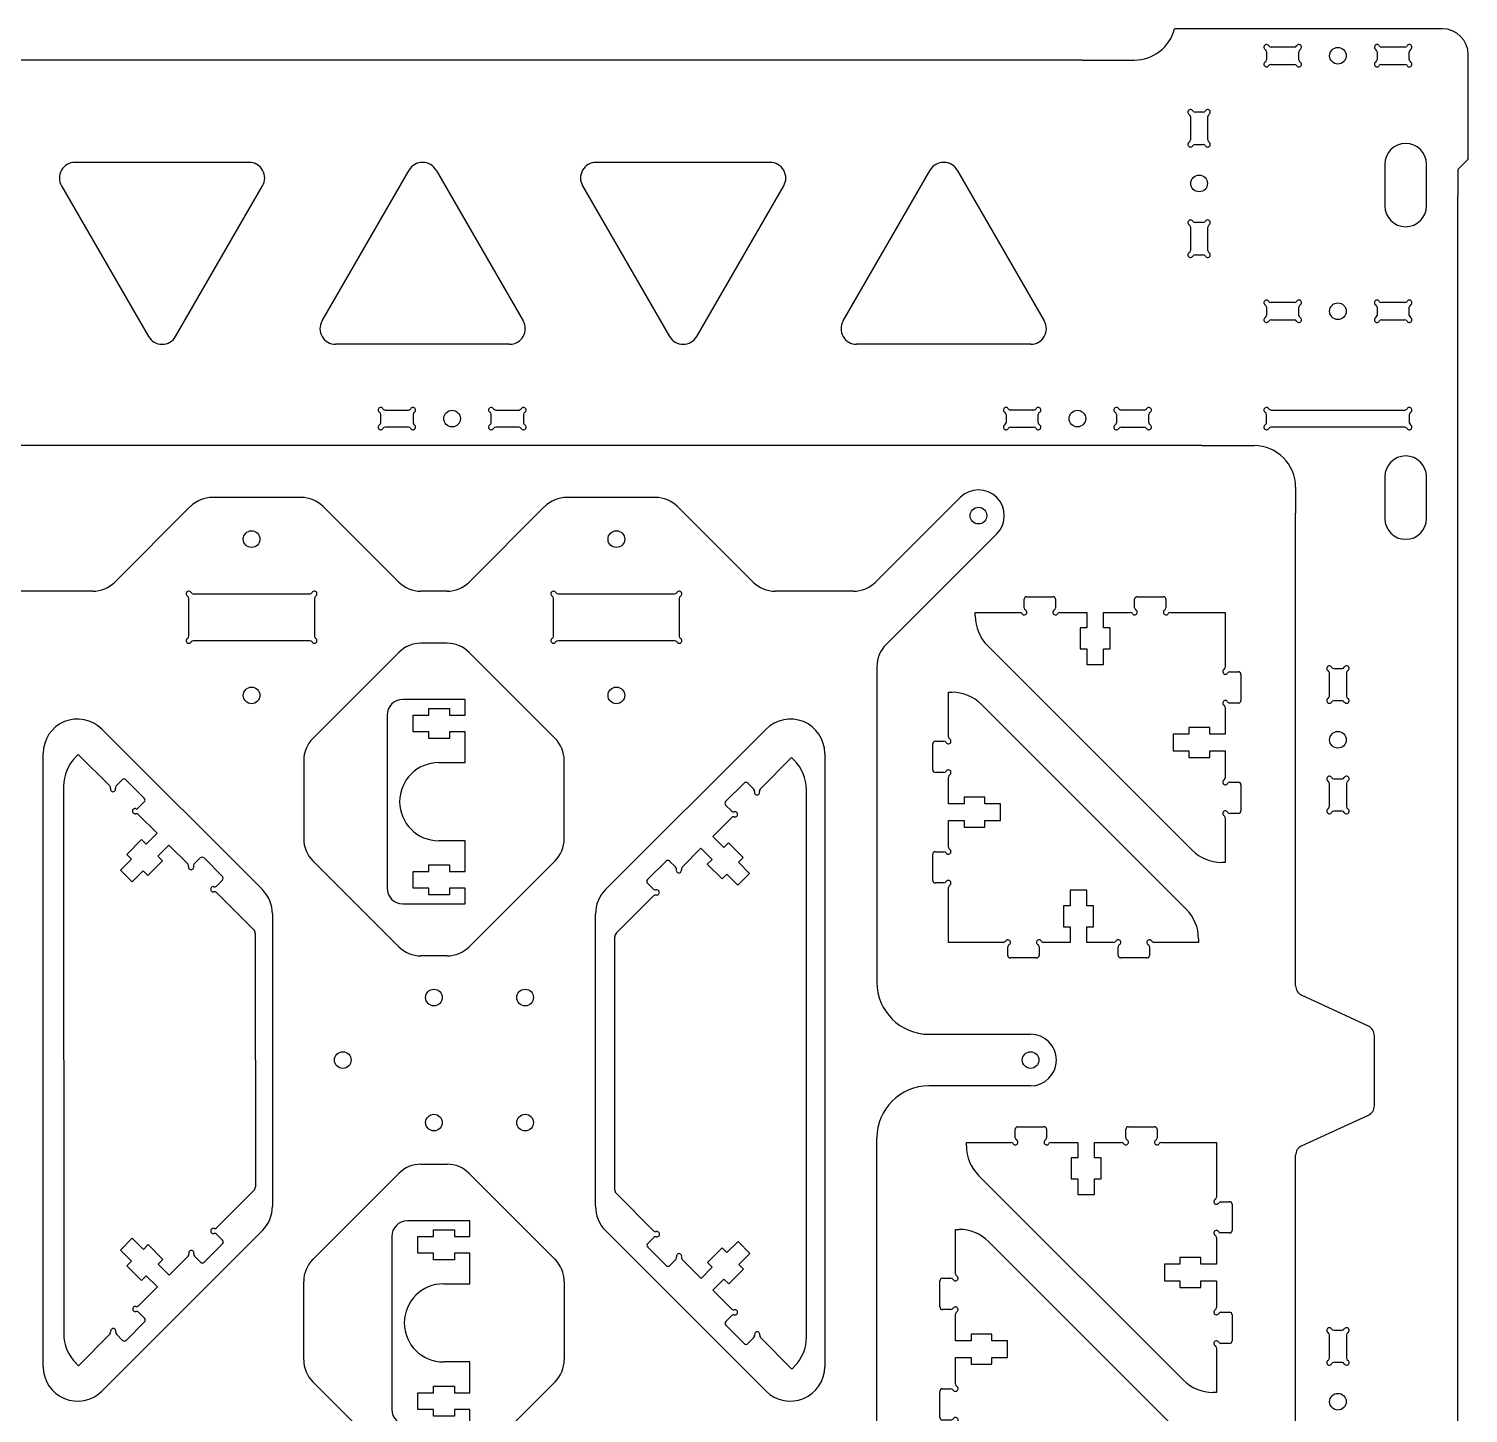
# Model space of a CAD drawing. Extents: x 0 to 1037, y 100 to 759.
# Drawn here: x 761.3 to 1037.5, y 493.6 to 759.3 of the extents above; entities that cross this region are included whole.
import ezdxf

# ---------------------------------------------------------------- set-up
doc = ezdxf.new("R2010")
doc.units = 0
doc.header["$MEASUREMENT"] = 0
doc.layers.add('WHITE', color=7, linetype='Continuous')

# ---------------------------------------------------------------- blocks, each defined once
blk = doc.blocks.new('A$C8085')
at = {"layer": 'WHITE', "linetype": 'Continuous'}
for p, q in [((15.008746, 39.200012), (3, 39.200012)), ((15.008746, 36.200012), (15.008746, 39.200012)), ((0, 36.200012), (0, 3)), ((5.008746, 33), (5.008746, 36.200012)), ((5.008746, 36.200012), (8.008746, 36.200012)), ((8.008746, 36.200012), (8.008746, 37.475006)), ((8.008746, 37.475006), (12.008774, 37.475006)), ((12.008774, 37.475006), (12.008774, 36.200012)), ((12.008774, 36.200012), (15.008746, 36.200012)), ((8.008746, 33), (5.008746, 33)), ((8.008746, 31.725006), (8.008746, 33)), ((12.008774, 31.725006), (8.008746, 31.725006)), ((15.008746, 33), (12.008774, 33)), ((12.008774, 33), (12.008774, 31.725006)), ((15.008746, 27.100006), (15.008746, 33)), ((9.909727, 27.100006), (15.008746, 27.100006)), ((15.008746, 12.100006), (9.909727, 12.100006)), ((15.008746, 6.200012), (15.008746, 12.100006)), ((5.008746, 3), (5.008746, 6.200012)), ((5.008746, 6.200012), (8.008746, 6.200012)), ((8.008746, 6.200012), (8.008746, 7.475006)), ((8.008746, 7.475006), (12.008774, 7.475006)), ((12.008774, 7.475006), (12.008774, 6.200012)), ((12.008774, 6.200012), (15.008746, 6.200012)), ((8.008746, 3), (5.008746, 3)), ((8.008746, 1.725006), (8.008746, 3)), ((15.008746, 3), (12.008774, 3)), ((12.008774, 3), (12.008774, 1.725006)), ((15.008746, 0), (15.008746, 3)), ((3, 0), (15.008746, 0)), ((12.008774, 1.725006), (8.008746, 1.725006))]:
    blk.add_line(p, q, dxfattribs=at)
for centre, radius, start, end in [((3, 36.200012), 3, 90, 180), ((9.909727, 19.600006), 7.5, 90, 270), ((3, 3), 3, 180, 270)]:
    blk.add_arc(centre, radius, start, end, dxfattribs=at)
blk = doc.blocks.new('A$C7774')
at = {"layer": 'WHITE', "linetype": 'Continuous'}
for p, q in [((9.4, 48.866026), (9.399997, 50.500052)), ((9.899997, 51.000052), (14.899994, 51.000052)), ((15.399994, 50.500052), (15.399994, 48.866024)), ((30.6, 48.866026), (30.599997, 50.500052)), ((31.099997, 51.000052), (36.099994, 51.000052)), ((36.599994, 50.500052), (36.599994, 48.866024)), ((0, 47.313709), (0, 48)), ((0, 48), (8.533976, 47.999997)), ((16.266022, 48), (21.399994, 48)), ((21.399994, 48), (21.399994, 45.000028)), ((24.600006, 45.000028), (24.600006, 48)), ((24.600006, 48), (29.733976, 47.999997)), ((37.466023, 48), (48, 48)), ((48, 48), (47.999997, 37.466021)), ((21.399994, 45.000028), (20.125, 45.000028)), ((20.125, 45.000028), (20.125, 41)), ((25.875, 45.000028), (24.600006, 45.000028)), ((25.875, 41), (25.875, 45.000028)), ((41.656855, 2.343144), (2.343146, 41.656855)), ((20.125, 41), (21.399994, 41)), ((21.399994, 41), (21.399994, 38)), ((24.600006, 38), (24.600006, 41)), ((24.600006, 41), (25.875, 41)), ((21.399994, 38), (24.600006, 38)), ((48.866026, 36.599998), (50.500052, 36.600001)), ((51.000052, 36.100001), (51.000052, 31.100003)), ((50.500052, 30.600003), (48.866024, 30.600003)), ((48, 29.733975), (48, 24.600005)), ((45.000028, 25.874999), (41, 25.874999)), ((41, 25.874999), (41, 24.600005)), ((45.000028, 24.600005), (45.000028, 25.874999)), ((41, 24.600005), (38, 24.600005)), ((38, 24.600005), (38, 21.399994)), ((48, 24.600005), (45.000028, 24.600005)), ((38, 21.399994), (41, 21.399994)), ((41, 21.399994), (41, 20.124999)), ((41, 20.124999), (45.000028, 20.124999)), ((45.000028, 20.124999), (45.000028, 21.399994)), ((45.000028, 21.399994), (48, 21.399994)), ((48, 21.399994), (47.999997, 16.266022)), ((48.866026, 15.399998), (50.500052, 15.400001)), ((51.000052, 14.900001), (51.000052, 9.900004)), ((48, 8.533976), (48, 0)), ((50.500052, 9.400004), (48.866024, 9.400004)), ((48, 0), (47.313709, 0))]:
    blk.add_line(p, q, dxfattribs=at)
for centre, radius, start, end in [((9.899997, 50.500052), 0.5, 90, 180), ((14.899994, 50.500052), 0.5, 0, 90), ((31.099997, 50.500052), 0.5, 90, 180), ((36.099994, 50.500052), 0.5, 0, 90), ((8, 47.313709), 8, 180, 224.999997), ((8.533976, 47.499997), 0.5, 30.000198, 90), ((9.4, 48), 0.5, 210.000198, 60), ((9.9, 48.866026), 0.5, 180, 240), ((15.399997, 48), 0.5, 120.000198, 330), ((14.899994, 48.866024), 0.5, 300.000198, 0), ((16.266022, 47.5), 0.5, 90, 150), ((29.733976, 47.499997), 0.5, 30.000198, 90), ((30.6, 48), 0.5, 210.000198, 60), ((31.1, 48.866026), 0.5, 180, 240), ((36.599997, 48), 0.5, 120.000198, 330), ((36.099994, 48.866024), 0.5, 300.000198, 0), ((37.466023, 47.5), 0.5, 90, 150), ((48, 36.599998), 0.5, 120.000198, 330), ((47.499997, 37.466021), 0.5, 300.000198, 0), ((48.866026, 36.099998), 0.5, 90, 150), ((50.500052, 36.100001), 0.5, 0, 90), ((48, 30.6), 0.5, 30.000198, 240), ((48.866024, 31.100003), 0.5, 210.000198, 270), ((50.500052, 31.100003), 0.5, 270, 0), ((47.5, 29.733975), 0.5, 0, 60), ((48, 15.399998), 0.5, 120.000198, 330), ((47.499997, 16.266022), 0.5, 300.000198, 0), ((48.866026, 14.899998), 0.5, 90, 150), ((50.500052, 14.900001), 0.5, 0, 90), ((48, 9.400001), 0.5, 30.000198, 240), ((47.5, 8.533976), 0.5, 0, 60), ((48.866024, 9.900004), 0.5, 210.000198, 270), ((50.500052, 9.900004), 0.5, 270, 0), ((47.313708, 8), 8, 225.000013, 270.000002)]:
    blk.add_arc(centre, radius, start, end, dxfattribs=at)
blk = doc.blocks.new('A$C7813')
at = {"layer": 'WHITE', "linetype": 'Continuous'}
for p, q in [((9.4, 48.866026), (9.399997, 50.500052)), ((9.899997, 51.000052), (14.899994, 51.000052)), ((15.399994, 50.500052), (15.399994, 48.866024)), ((30.6, 48.866026), (30.599997, 50.500052)), ((31.099997, 51.000052), (36.099994, 51.000052)), ((36.599994, 50.500052), (36.599994, 48.866024)), ((0, 47.313709), (0, 48)), ((0, 48), (8.533976, 47.999997)), ((16.266022, 48), (21.399994, 48)), ((21.399994, 48), (21.399994, 45.000028)), ((24.600006, 45.000028), (24.600006, 48)), ((24.600006, 48), (29.733976, 47.999997)), ((37.466023, 48), (48, 48)), ((48, 48), (47.999997, 37.466021)), ((21.399994, 45.000028), (20.125, 45.000028)), ((20.125, 45.000028), (20.125, 41)), ((25.875, 45.000028), (24.600006, 45.000028)), ((25.875, 41), (25.875, 45.000028)), ((41.656855, 2.343144), (2.343146, 41.656855)), ((20.125, 41), (21.399994, 41)), ((21.399994, 41), (21.399994, 38)), ((24.600006, 38), (24.600006, 41)), ((24.600006, 41), (25.875, 41)), ((21.399994, 38), (24.600006, 38)), ((48.866026, 36.599998), (50.500052, 36.600001)), ((51.000052, 36.100001), (51.000052, 31.100003)), ((50.500052, 30.600003), (48.866024, 30.600003)), ((48, 29.733975), (48, 24.600005)), ((45.000028, 25.874999), (41, 25.874999)), ((41, 25.874999), (41, 24.600005)), ((45.000028, 24.600005), (45.000028, 25.874999)), ((41, 24.600005), (38, 24.600005)), ((38, 24.600005), (38, 21.399994)), ((48, 24.600005), (45.000028, 24.600005)), ((38, 21.399994), (41, 21.399994)), ((41, 21.399994), (41, 20.124999)), ((41, 20.124999), (45.000028, 20.124999)), ((45.000028, 20.124999), (45.000028, 21.399994)), ((45.000028, 21.399994), (48, 21.399994)), ((48, 21.399994), (47.999997, 16.266022)), ((48.866026, 15.399998), (50.500052, 15.400001)), ((51.000052, 14.900001), (51.000052, 9.900004)), ((48, 8.533976), (48, 0)), ((50.500052, 9.400004), (48.866024, 9.400004)), ((48, 0), (47.313709, 0))]:
    blk.add_line(p, q, dxfattribs=at)
for centre, radius, start, end in [((9.899997, 50.500052), 0.5, 90, 180), ((14.899994, 50.500052), 0.5, 0, 90), ((31.099997, 50.500052), 0.5, 90, 180), ((36.099994, 50.500052), 0.5, 0, 90), ((8, 47.313709), 8, 180, 224.999997), ((8.533976, 47.499997), 0.5, 30.000198, 90), ((9.4, 48), 0.5, 210.000198, 60), ((9.9, 48.866026), 0.5, 180, 240), ((15.399997, 48), 0.5, 120.000198, 330), ((14.899994, 48.866024), 0.5, 300.000198, 0), ((16.266022, 47.5), 0.5, 90, 150), ((29.733976, 47.499997), 0.5, 30.000198, 90), ((30.6, 48), 0.5, 210.000198, 60), ((31.1, 48.866026), 0.5, 180, 240), ((36.599997, 48), 0.5, 120.000198, 330), ((36.099994, 48.866024), 0.5, 300.000198, 0), ((37.466023, 47.5), 0.5, 90, 150), ((48, 36.599998), 0.5, 120.000198, 330), ((47.499997, 37.466021), 0.5, 300.000198, 0), ((48.866026, 36.099998), 0.5, 90, 150), ((50.500052, 36.100001), 0.5, 0, 90), ((48, 30.6), 0.5, 30.000198, 240), ((48.866024, 31.100003), 0.5, 210.000198, 270), ((50.500052, 31.100003), 0.5, 270, 0), ((47.5, 29.733975), 0.5, 0, 60), ((48, 15.399998), 0.5, 120.000198, 330), ((47.499997, 16.266022), 0.5, 300.000198, 0), ((48.866026, 14.899998), 0.5, 90, 150), ((50.500052, 14.900001), 0.5, 0, 90), ((48, 9.400001), 0.5, 30.000198, 240), ((47.5, 8.533976), 0.5, 0, 60), ((48.866024, 9.900004), 0.5, 210.000198, 270), ((50.500052, 9.900004), 0.5, 270, 0), ((47.313708, 8), 8, 225.000013, 270.000002)]:
    blk.add_arc(centre, radius, start, end, dxfattribs=at)
blk = doc.blocks.new('A$C7911')
at = {"layer": 'WHITE', "linetype": 'Continuous'}
for p, q in [((3.000052, 42.466076), (3.000052, 51.000052)), ((3.000052, 51.000052), (3.686344, 51.000052)), ((9.343197, 48.656908), (48.656907, 9.343197)), ((0.5, 41.600048), (2.134029, 41.600048)), ((0, 36.100051), (0, 41.100048)), ((2.134027, 35.600054), (0.5, 35.600051)), ((3.000052, 29.600058), (3.000055, 34.73403)), ((10.000052, 30.875053), (6.000024, 30.875053)), ((6.000024, 30.875053), (6.000024, 29.600058)), ((10.000052, 29.600058), (10.000052, 30.875053)), ((6.000024, 29.600058), (3.000052, 29.600058)), ((13.000052, 29.600058), (10.000052, 29.600058)), ((13.000052, 26.400047), (13.000052, 29.600058)), ((3.000052, 21.266077), (3.000052, 26.400047)), ((3.000052, 26.400047), (6.000024, 26.400047)), ((6.000024, 26.400047), (6.000024, 25.125053)), ((6.000024, 25.125053), (10.000052, 25.125053)), ((10.000052, 25.125053), (10.000052, 26.400047)), ((10.000052, 26.400047), (13.000052, 26.400047)), ((0, 14.900051), (0, 19.900049)), ((0.5, 20.400049), (2.134029, 20.400049)), ((2.134027, 14.400054), (0.5, 14.400051)), ((3.000052, 3.000052), (3.000055, 13.534031)), ((29.600058, 13.000052), (26.400047, 13.000052)), ((26.400047, 13.000052), (26.400047, 10.000052)), ((29.600058, 10.000052), (29.600058, 13.000052)), ((26.400047, 10.000052), (25.125053, 10.000052)), ((25.125053, 10.000052), (25.125053, 6.000024)), ((30.875053, 10.000052), (29.600058, 10.000052)), ((30.875053, 6.000024), (30.875053, 10.000052)), ((25.125053, 6.000024), (26.400047, 6.000024)), ((26.400047, 6.000024), (26.400047, 3.000052)), ((29.600058, 3.000052), (29.600058, 6.000024)), ((29.600058, 6.000024), (30.875053, 6.000024)), ((13.53403, 3.000052), (3.000052, 3.000052)), ((26.400047, 3.000052), (21.266076, 3.000055)), ((34.73403, 3.000052), (29.600058, 3.000052)), ((51.000053, 3.000052), (42.466077, 3.000055)), ((51.000053, 3.686344), (51.000053, 3.000052)), ((14.400058, 0.5), (14.400058, 2.134028)), ((19.900056, 0), (14.900058, 0)), ((20.400053, 2.134027), (20.400056, 0.5)), ((35.600059, 0.5), (35.600059, 2.134028)), ((41.100056, 0), (36.100059, 0)), ((41.600053, 2.134027), (41.600056, 0.5))]:
    blk.add_line(p, q, dxfattribs=at)
for centre, radius, start, end in [((3.686344, 43.000052), 8, 45.000013, 90.000002), ((0.5, 41.100048), 0.5, 90, 180), ((2.134029, 41.100048), 0.5, 30.000198, 90), ((3.000052, 41.600051), 0.5, 210.000198, 60), ((3.500052, 42.466076), 0.5, 180, 240), ((0.5, 36.100051), 0.5, 180, 270), ((3.000052, 35.600054), 0.5, 300.000198, 150), ((2.134027, 36.100054), 0.5, 270, 330), ((3.500055, 34.73403), 0.5, 120.000198, 180), ((0.5, 19.900049), 0.5, 90, 180), ((2.134029, 19.900049), 0.5, 30.000198, 90), ((3.000052, 20.400052), 0.5, 210.000198, 60), ((3.500052, 21.266077), 0.5, 180, 240), ((0.5, 14.900051), 0.5, 180, 270), ((2.134027, 14.900054), 0.5, 270, 330), ((3.000052, 14.400054), 0.5, 300.000198, 150), ((3.500055, 13.534031), 0.5, 120.000198, 180), ((43.000053, 3.686343), 8, 0, 44.999997), ((13.53403, 3.500052), 0.5, 270, 330), ((14.400055, 3.000052), 0.5, 300.000198, 150), ((20.400053, 3.000052), 0.5, 30.000198, 240), ((21.266076, 3.500055), 0.5, 210.000198, 270), ((34.73403, 3.500052), 0.5, 270, 330), ((35.600056, 3.000052), 0.5, 300.000198, 150), ((41.600053, 3.000052), 0.5, 30.000198, 240), ((42.466077, 3.500055), 0.5, 210.000198, 270), ((14.900058, 2.134028), 0.5, 120.000198, 180), ((14.900058, 0.5), 0.5, 180, 270), ((19.900056, 0.5), 0.5, 270, 0), ((19.900053, 2.134027), 0.5, 0, 60), ((36.100059, 2.134028), 0.5, 120.000198, 180), ((36.100059, 0.5), 0.5, 180, 270), ((41.100056, 0.5), 0.5, 270, 0), ((41.100053, 2.134027), 0.5, 0, 60)]:
    blk.add_arc(centre, radius, start, end, dxfattribs=at)
blk = doc.blocks.new('A$C7764')
at = {"layer": 'WHITE', "linetype": 'Continuous'}
for p, q in [((3.000052, 42.466076), (3.000052, 51.000052)), ((3.000052, 51.000052), (3.686344, 51.000052)), ((9.343197, 48.656908), (48.656907, 9.343197)), ((0.5, 41.600048), (2.134029, 41.600048)), ((0, 36.100051), (0, 41.100048)), ((2.134027, 35.600054), (0.5, 35.600051)), ((3.000052, 29.600058), (3.000055, 34.73403)), ((10.000052, 30.875053), (6.000024, 30.875053)), ((6.000024, 30.875053), (6.000024, 29.600058)), ((10.000052, 29.600058), (10.000052, 30.875053)), ((6.000024, 29.600058), (3.000052, 29.600058)), ((13.000052, 29.600058), (10.000052, 29.600058)), ((13.000052, 26.400047), (13.000052, 29.600058)), ((3.000052, 21.266077), (3.000052, 26.400047)), ((3.000052, 26.400047), (6.000024, 26.400047)), ((6.000024, 26.400047), (6.000024, 25.125053)), ((6.000024, 25.125053), (10.000052, 25.125053)), ((10.000052, 25.125053), (10.000052, 26.400047)), ((10.000052, 26.400047), (13.000052, 26.400047)), ((0, 14.900051), (0, 19.900049)), ((0.5, 20.400049), (2.134029, 20.400049)), ((2.134027, 14.400054), (0.5, 14.400051)), ((3.000052, 3.000052), (3.000055, 13.534031)), ((29.600058, 13.000052), (26.400047, 13.000052)), ((26.400047, 13.000052), (26.400047, 10.000052)), ((29.600058, 10.000052), (29.600058, 13.000052)), ((26.400047, 10.000052), (25.125053, 10.000052)), ((25.125053, 10.000052), (25.125053, 6.000024)), ((30.875053, 10.000052), (29.600058, 10.000052)), ((30.875053, 6.000024), (30.875053, 10.000052)), ((25.125053, 6.000024), (26.400047, 6.000024)), ((26.400047, 6.000024), (26.400047, 3.000052)), ((29.600058, 3.000052), (29.600058, 6.000024)), ((29.600058, 6.000024), (30.875053, 6.000024)), ((13.53403, 3.000052), (3.000052, 3.000052)), ((26.400047, 3.000052), (21.266076, 3.000055)), ((34.73403, 3.000052), (29.600058, 3.000052)), ((51.000053, 3.000052), (42.466077, 3.000055)), ((51.000053, 3.686344), (51.000053, 3.000052)), ((14.400058, 0.5), (14.400058, 2.134028)), ((19.900056, 0), (14.900058, 0)), ((20.400053, 2.134027), (20.400056, 0.5)), ((35.600059, 0.5), (35.600059, 2.134028)), ((41.100056, 0), (36.100059, 0)), ((41.600053, 2.134027), (41.600056, 0.5))]:
    blk.add_line(p, q, dxfattribs=at)
for centre, radius, start, end in [((3.686344, 43.000052), 8, 45.000013, 90.000002), ((0.5, 41.100048), 0.5, 90, 180), ((2.134029, 41.100048), 0.5, 30.000198, 90), ((3.000052, 41.600051), 0.5, 210.000198, 60), ((3.500052, 42.466076), 0.5, 180, 240), ((0.5, 36.100051), 0.5, 180, 270), ((3.000052, 35.600054), 0.5, 300.000198, 150), ((2.134027, 36.100054), 0.5, 270, 330), ((3.500055, 34.73403), 0.5, 120.000198, 180), ((0.5, 19.900049), 0.5, 90, 180), ((2.134029, 19.900049), 0.5, 30.000198, 90), ((3.000052, 20.400052), 0.5, 210.000198, 60), ((3.500052, 21.266077), 0.5, 180, 240), ((0.5, 14.900051), 0.5, 180, 270), ((2.134027, 14.900054), 0.5, 270, 330), ((3.000052, 14.400054), 0.5, 300.000198, 150), ((3.500055, 13.534031), 0.5, 120.000198, 180), ((43.000053, 3.686343), 8, 0, 44.999997), ((13.53403, 3.500052), 0.5, 270, 330), ((14.400055, 3.000052), 0.5, 300.000198, 150), ((20.400053, 3.000052), 0.5, 30.000198, 240), ((21.266076, 3.500055), 0.5, 210.000198, 270), ((34.73403, 3.500052), 0.5, 270, 330), ((35.600056, 3.000052), 0.5, 300.000198, 150), ((41.600053, 3.000052), 0.5, 30.000198, 240), ((42.466077, 3.500055), 0.5, 210.000198, 270), ((14.900058, 2.134028), 0.5, 120.000198, 180), ((14.900058, 0.5), 0.5, 180, 270), ((19.900056, 0.5), 0.5, 270, 0), ((19.900053, 2.134027), 0.5, 0, 60), ((36.100059, 2.134028), 0.5, 120.000198, 180), ((36.100059, 0.5), 0.5, 180, 270), ((41.100056, 0.5), 0.5, 270, 0), ((41.100053, 2.134027), 0.5, 0, 60)]:
    blk.add_arc(centre, radius, start, end, dxfattribs=at)

msp = doc.modelspace()

# ---------------------------------------------------------------- linework, layer by layer
at = {"linetype": 'ByBlock'}
for p, q in [((963.4, 753.35), (973.4, 753.35)), ((1035.49, 732.35), (1035.49, 727.34)), ((986.39, 679.35), (996.38, 679.35)), ((1004.37, 671.35), (1004.37, 666.35)), ((767.94, 613.92), (767.97, 508.86)), ((910.51, 508.23), (910.48, 613.29)), ((804.72, 585.72), (804.73, 537.08)), ((873.73, 536.43), (873.72, 585.07)), ((924.01, 485.87), (924.01, 546.44))]:
    msp.add_line(p, q, dxfattribs=at)
for centre, radius, start, end in [((803.72, 585.69), 1, 1.3829, 45), ((874.72, 585.09), 1, 135, 181.3829), ((934.01, 546.44), 10, 90, 180), ((803.73, 537.06), 1, 315, 1.3829), ((874.73, 536.46), 1, 181.3829, 225)]:
    msp.add_arc(centre, radius, start, end, dxfattribs=at)
at = {"layer": 'WHITE', "linetype": 'Continuous'}
for p, q in [((1032.49, 759.35), (981.14, 759.35)), ((998.79, 754.95), (998.79, 753.38)), ((1004.13, 755.82), (999.66, 755.82)), ((1004.99, 753.38), (1004.99, 754.95)), ((1019.99, 754.95), (1019.99, 753.38)), ((1025.33, 755.82), (1020.86, 755.82)), ((1026.19, 753.38), (1026.19, 754.95)), ((1037.49, 734.35), (1037.49, 754.35)), ((963.4, 753.35), (680.24, 753.35)), ((999.66, 752.52), (1004.13, 752.52)), ((1020.86, 752.52), (1025.33, 752.52)), ((986.63, 743.35), (985.06, 743.35)), ((984.2, 742.48), (984.2, 738.01)), ((987.5, 738.01), (987.5, 742.48)), ((985.06, 737.15), (986.63, 737.15)), ((803.53, 733.7), (770.13, 733.7)), ((817.53, 703.28), (834.23, 732.2)), ((839.43, 732.2), (856.13, 703.28)), ((903.53, 733.7), (870.13, 733.7)), ((917.53, 703.28), (934.23, 732.2)), ((939.43, 732.2), (956.13, 703.28)), ((1021.49, 733.35), (1021.49, 725.35)), ((1029.49, 725.35), (1029.49, 733.35)), ((1035.49, 732.35), (1037.49, 734.35)), ((767.53, 729.2), (784.23, 700.28)), ((789.43, 700.28), (806.13, 729.2)), ((867.53, 729.2), (884.23, 700.28)), ((889.43, 700.28), (906.13, 729.2)), ((1035.49, 391.35), (1035.49, 727.35)), ((984.2, 721.28), (984.2, 716.81)), ((986.63, 722.15), (985.06, 722.15)), ((987.5, 716.81), (987.5, 721.28)), ((985.06, 715.95), (986.63, 715.95)), ((998.79, 705.91), (998.79, 704.34)), ((1004.13, 706.78), (999.66, 706.78)), ((1004.99, 704.34), (1004.99, 705.91)), ((1019.99, 705.91), (1019.99, 704.34)), ((1025.33, 706.78), (1020.86, 706.78)), ((1026.19, 704.34), (1026.19, 705.91)), ((999.66, 703.48), (1004.13, 703.48)), ((1020.86, 703.48), (1025.33, 703.48)), ((853.53, 698.78), (820.13, 698.78)), ((953.53, 698.78), (920.13, 698.78)), ((828.79, 683.74), (828.79, 685.31)), ((829.66, 686.17), (834.13, 686.17)), ((834.99, 685.31), (834.99, 683.74)), ((849.99, 683.74), (849.99, 685.31)), ((850.86, 686.17), (855.33, 686.17)), ((856.19, 685.31), (856.19, 683.74)), ((948.79, 685.31), (948.79, 683.74)), ((954.13, 686.17), (949.66, 686.17)), ((954.99, 683.74), (954.99, 685.31)), ((969.99, 685.31), (969.99, 683.74)), ((975.33, 686.17), (970.86, 686.17)), ((976.19, 683.74), (976.19, 685.31)), ((998.79, 683.74), (998.79, 685.31)), ((999.66, 686.17), (1025.33, 686.17)), ((1026.19, 685.31), (1026.19, 683.74)), ((834.13, 682.87), (829.66, 682.87)), ((855.33, 682.87), (850.86, 682.87)), ((949.66, 682.87), (954.13, 682.87)), ((970.86, 682.87), (975.33, 682.87)), ((1025.33, 682.87), (999.66, 682.87)), ((986.39, 679.35), (715.49, 679.35)), ((1021.49, 673.35), (1021.49, 665.35)), ((1029.49, 665.35), (1029.49, 673.35)), ((813.52, 669.39), (796.5, 669.39)), ((881.52, 669.39), (864.5, 669.39)), ((923.77, 653.14), (940.01, 669.39)), ((792.25, 667.63), (777.77, 653.14)), ((832.25, 653.14), (817.77, 667.63)), ((860.25, 667.63), (845.77, 653.14)), ((900.25, 653.14), (885.77, 667.63)), ((1004.37, 575.67), (1004.37, 666.35)), ((947.01, 662.39), (925.77, 641.14)), ((773.52, 651.39), (758.5, 651.39)), ((791.96, 642.75), (791.96, 650.02)), ((792.83, 650.89), (815.19, 650.89)), ((816.06, 650.02), (816.06, 642.75)), ((841.52, 651.39), (836.5, 651.39)), ((861.96, 642.75), (861.96, 650.02)), ((862.83, 650.89), (885.19, 650.89)), ((886.06, 650.02), (886.06, 642.75)), ((919.52, 651.39), (904.5, 651.39)), ((815.19, 641.89), (792.83, 641.89)), ((841.52, 641.39), (836.5, 641.39)), ((885.19, 641.89), (862.83, 641.89)), ((832.25, 639.63), (815.77, 623.14)), ((862.25, 623.14), (845.77, 639.63)), ((924.01, 636.9), (924.01, 576.34)), ((1010.84, 631.24), (1010.84, 635.71)), ((1011.71, 636.57), (1013.28, 636.57)), ((1014.14, 635.71), (1014.14, 631.24)), ((1013.28, 630.37), (1011.71, 630.37)), ((775.28, 624.92), (806.08, 594.12)), ((871.94, 594.12), (902.74, 624.92)), ((764.01, 502.52), (764.01, 620.25)), ((770.28, 619.57), (770.76, 620.06)), ((770.76, 620.06), (776.8, 614.02)), ((814.01, 618.9), (814.01, 603.87)), ((864.01, 603.87), (864.01, 618.9)), ((901.61, 613.4), (907.65, 619.44)), ((907.65, 619.44), (908.13, 618.95)), ((914.01, 620.25), (914.01, 502.52)), ((778.02, 614.02), (779.18, 615.18)), ((779.89, 615.18), (783.42, 611.64)), ((894.99, 611.02), (898.53, 614.56)), ((899.23, 614.56), (900.39, 613.4)), ((1010.84, 610.04), (1010.84, 614.51)), ((1011.71, 615.37), (1013.28, 615.37)), ((1014.14, 614.51), (1014.14, 610.04)), ((783.42, 610.94), (782.27, 609.78)), ((782.27, 608.56), (785.9, 604.93)), ((892.52, 604.3), (896.15, 607.93)), ((896.15, 609.16), (894.99, 610.31)), ((1013.28, 609.17), (1011.71, 609.17)), ((782.87, 603.71), (780.05, 600.88)), ((783.78, 602.81), (782.87, 603.71)), ((785.9, 604.93), (783.78, 602.81)), ((786.04, 600.54), (788.16, 602.66)), ((788.16, 602.66), (791.79, 599.03)), ((894.64, 602.18), (892.52, 604.3)), ((895.54, 603.08), (894.64, 602.18)), ((898.37, 600.26), (895.54, 603.08)), ((780.95, 599.98), (778.83, 597.86)), ((780.05, 600.88), (780.95, 599.98)), ((784.11, 596.81), (786.94, 599.64)), ((786.94, 599.64), (786.04, 600.54)), ((793.01, 599.03), (794.17, 600.19)), ((794.88, 600.19), (798.41, 596.65)), ((832.25, 583.14), (815.77, 599.63)), ((862.25, 599.63), (845.77, 583.14)), ((880, 596.03), (883.54, 599.57)), ((884.24, 599.57), (885.4, 598.41)), ((886.62, 598.41), (890.25, 602.04)), ((890.25, 602.04), (892.37, 599.92)), ((892.37, 599.92), (891.47, 599.02)), ((897.47, 599.35), (898.37, 600.26)), ((778.83, 597.86), (781.09, 595.59)), ((781.09, 595.59), (783.21, 597.71)), ((783.21, 597.71), (784.11, 596.81)), ((891.47, 599.02), (894.3, 596.19)), ((894.3, 596.19), (895.2, 597.09)), ((895.2, 597.09), (897.32, 594.97)), ((897.32, 594.97), (899.59, 597.23)), ((899.59, 597.23), (897.47, 599.35)), ((798.41, 595.95), (797.26, 594.79)), ((881.16, 594.17), (880, 595.32)), ((797.26, 593.57), (804.42, 586.4)), ((874.01, 585.8), (881.16, 592.94)), ((808.01, 589.45), (808.01, 533.32)), ((870.01, 533.32), (870.01, 589.45)), ((841.52, 581.39), (836.5, 581.39)), ((1018.34, 567.89), (1005.52, 573.86)), ((934.01, 566.34), (953.51, 566.34)), ((1019.49, 552.63), (1019.49, 566.07)), ((953.51, 556.44), (934.01, 556.44)), ((1005.53, 544.94), (1018.33, 550.81)), ((1004.37, 452.35), (1004.37, 543.12)), ((815.77, 523.14), (832.25, 539.63)), ((836.5, 541.39), (841.52, 541.39)), ((845.77, 539.63), (862.25, 523.14)), ((804.44, 536.35), (797.29, 529.21)), ((881.19, 528.58), (874.03, 535.75)), ((806.08, 528.65), (775.28, 497.85)), ((797.29, 527.98), (798.45, 526.83)), ((902.74, 497.85), (871.94, 528.65)), ((781.12, 527.18), (778.86, 524.92)), ((778.86, 524.92), (780.98, 522.8)), ((783.24, 525.06), (781.12, 527.18)), ((784.15, 525.96), (783.24, 525.06)), ((786.97, 523.13), (784.15, 525.96)), ((798.45, 526.12), (794.91, 522.58)), ((880.04, 526.2), (881.19, 527.36)), ((883.57, 521.96), (880.04, 525.5)), ((894.34, 525.34), (891.51, 522.51)), ((895.24, 524.44), (894.34, 525.34)), ((897.36, 526.56), (895.24, 524.44)), ((899.62, 524.29), (897.36, 526.56)), ((780.98, 522.8), (780.08, 521.89)), ((786.07, 522.23), (786.97, 523.13)), ((788.19, 520.11), (786.07, 522.23)), ((791.82, 523.74), (788.19, 520.11)), ((794.21, 522.58), (793.05, 523.74)), ((885.43, 523.12), (884.28, 521.96)), ((890.29, 519.49), (886.66, 523.12)), ((891.51, 522.51), (892.41, 521.61)), ((897.5, 522.17), (899.62, 524.29)), ((898.4, 521.27), (897.5, 522.17)), ((780.08, 521.89), (782.91, 519.07)), ((782.91, 519.07), (783.81, 519.97)), ((783.81, 519.97), (785.93, 517.85)), ((892.41, 521.61), (890.29, 519.49)), ((892.55, 517.22), (894.67, 519.34)), ((894.67, 519.34), (895.57, 518.44)), ((895.57, 518.44), (898.4, 521.27)), ((785.93, 517.85), (782.3, 514.22)), ((814.01, 503.87), (814.01, 518.9)), ((864.01, 518.9), (864.01, 503.87)), ((896.18, 513.59), (892.55, 517.22)), ((783.46, 511.13), (779.92, 507.59)), ((782.3, 512.99), (783.46, 511.84)), ((895.03, 511.21), (896.18, 512.37)), ((776.83, 508.75), (770.8, 502.71)), ((779.21, 507.59), (778.06, 508.75)), ((898.56, 506.97), (895.03, 510.51)), ((1010.84, 504.19), (1010.84, 508.66)), ((1011.71, 509.52), (1013.28, 509.52)), ((1014.14, 508.66), (1014.14, 504.19)), ((900.42, 508.13), (899.27, 506.97)), ((907.68, 502.09), (901.65, 508.13)), ((770.8, 502.71), (770.31, 503.2)), ((1013.28, 503.32), (1011.71, 503.32)), ((908.17, 502.58), (907.68, 502.09)), ((832.25, 483.14), (815.77, 499.63)), ((862.25, 499.63), (845.77, 483.14))]:
    msp.add_line(p, q, dxfattribs=at)
for centre in [(1012.49, 754.17), (985.85, 729.65), (1012.49, 705.13), (842.49, 684.52), (962.49, 684.52), (943.51, 665.89), (804.01, 661.39), (874.01, 661.39), (804.01, 631.39), (874.01, 631.39), (1012.49, 622.87), (839.01, 573.39), (856.51, 573.39), (821.51, 561.39), (953.51, 561.39), (839.01, 549.39), (856.51, 549.39), (1012.49, 495.82)]:
    msp.add_circle(centre, 1.6, dxfattribs=at)
for centre, radius, start, end in [((973.4, 761.35), 8, 270, 345.5224), ((1032.49, 754.35), 5, 360, 90), ((998.79, 755.82), 0.5, 30, 239.9998), ((998.29, 754.95), 0.5, 0, 59.9998), ((999.66, 756.32), 0.5, 210, 270), ((1004.13, 756.32), 0.5, 270, 329.9998), ((1004.99, 755.82), 0.5, 300, 149.9998), ((1005.49, 754.95), 0.5, 120, 180), ((1019.99, 755.82), 0.5, 30, 239.9998), ((1019.49, 754.95), 0.5, 0, 59.9998), ((1020.86, 756.32), 0.5, 210, 270), ((1025.33, 756.32), 0.5, 270, 329.9998), ((1026.19, 755.82), 0.5, 300, 149.9998), ((1026.69, 754.95), 0.5, 120, 180), ((998.79, 752.52), 0.5, 120, 329.9998), ((998.29, 753.38), 0.5, 300, 0), ((999.66, 752.02), 0.5, 90, 149.9998), ((1004.13, 752.02), 0.5, 30, 90), ((1004.99, 752.52), 0.5, 210, 59.9998), ((1005.49, 753.38), 0.5, 180, 239.9998), ((1019.99, 752.52), 0.5, 120, 329.9998), ((1019.49, 753.38), 0.5, 300, 0), ((1020.86, 752.02), 0.5, 90, 149.9998), ((1025.33, 752.02), 0.5, 30, 90), ((1026.19, 752.52), 0.5, 210, 59.9998), ((1026.69, 753.38), 0.5, 180, 239.9998), ((984.2, 743.35), 0.5, 30, 239.9998), ((985.06, 743.85), 0.5, 210, 270), ((986.63, 743.85), 0.5, 270, 329.9998), ((987.5, 743.35), 0.5, 300, 149.9998), ((983.7, 742.48), 0.5, 0, 59.9998), ((988, 742.48), 0.5, 120, 180), ((984.2, 737.15), 0.5, 120, 329.9998), ((983.7, 738.01), 0.5, 300, 0), ((987.5, 737.15), 0.5, 210, 59.9998), ((988, 738.01), 0.5, 180, 239.9998), ((985.06, 736.65), 0.5, 90, 149.9998), ((986.63, 736.65), 0.5, 30, 90), ((1025.49, 733.35), 4, 360, 180), ((770.13, 730.7), 3, 90, 210), ((803.53, 730.7), 3, 330, 90), ((836.83, 730.7), 3, 30, 150), ((870.13, 730.7), 3, 90, 210), ((903.53, 730.7), 3, 330, 90), ((936.83, 730.7), 3, 30, 150), ((1025.49, 725.35), 4, 180, 360), ((984.2, 722.15), 0.5, 30, 239.9998), ((983.7, 721.28), 0.5, 0, 59.9998), ((985.06, 722.65), 0.5, 210, 270), ((986.63, 722.65), 0.5, 270, 329.9998), ((987.5, 722.15), 0.5, 300, 149.9998), ((988, 721.28), 0.5, 120, 180), ((984.2, 715.95), 0.5, 120, 329.9998), ((983.7, 716.81), 0.5, 300, 0), ((985.06, 715.45), 0.5, 90, 149.9998), ((986.63, 715.45), 0.5, 30, 90), ((987.5, 715.95), 0.5, 210, 59.9998), ((988, 716.81), 0.5, 180, 239.9998), ((998.79, 706.78), 0.5, 30, 239.9998), ((1004.99, 706.78), 0.5, 300, 149.9998), ((1019.99, 706.78), 0.5, 30, 239.9998), ((1026.19, 706.78), 0.5, 300, 149.9998), ((998.29, 705.91), 0.5, 0, 59.9998), ((999.66, 707.28), 0.5, 210, 270), ((1004.13, 707.28), 0.5, 270, 329.9998), ((1005.49, 705.91), 0.5, 120, 180), ((1019.49, 705.91), 0.5, 0, 59.9998), ((1020.86, 707.28), 0.5, 210, 270), ((1025.33, 707.28), 0.5, 270, 329.9998), ((1026.69, 705.91), 0.5, 120, 180), ((820.13, 701.78), 3, 150, 270), ((853.53, 701.78), 3, 270, 30), ((920.13, 701.78), 3, 150, 270), ((953.53, 701.78), 3, 270, 30), ((998.79, 703.48), 0.5, 120, 329.9998), ((998.29, 704.34), 0.5, 300, 0), ((999.66, 702.98), 0.5, 90, 149.9998), ((1004.13, 702.98), 0.5, 30, 90), ((1004.99, 703.48), 0.5, 210, 59.9998), ((1005.49, 704.34), 0.5, 180, 239.9998), ((1019.99, 703.48), 0.5, 120, 329.9998), ((1019.49, 704.34), 0.5, 300, 0), ((1020.86, 702.98), 0.5, 90, 149.9998), ((1025.33, 702.98), 0.5, 30, 90), ((1026.19, 703.48), 0.5, 210, 59.9998), ((1026.69, 704.34), 0.5, 180, 239.9998), ((786.83, 701.78), 3, 210, 330), ((886.83, 701.78), 3, 210, 330), ((828.79, 686.17), 0.5, 30.0002, 240), ((828.29, 685.31), 0.5, 0, 60), ((829.66, 686.67), 0.5, 210.0002, 270), ((834.13, 686.67), 0.5, 270, 330), ((834.99, 686.17), 0.5, 300.0002, 150), ((835.49, 685.31), 0.5, 120.0002, 180), ((849.99, 686.17), 0.5, 30.0002, 240), ((849.49, 685.31), 0.5, 0, 60), ((850.86, 686.67), 0.5, 210.0002, 270), ((855.33, 686.67), 0.5, 270, 330), ((856.19, 686.17), 0.5, 300.0002, 150), ((856.69, 685.31), 0.5, 120.0002, 180), ((948.79, 686.17), 0.5, 30, 239.9998), ((948.29, 685.31), 0.5, 0, 59.9998), ((949.66, 686.67), 0.5, 210, 270), ((954.13, 686.67), 0.5, 270, 329.9998), ((954.99, 686.17), 0.5, 300, 149.9998), ((955.49, 685.31), 0.5, 120, 180), ((969.99, 686.17), 0.5, 30, 239.9998), ((969.49, 685.31), 0.5, 0, 59.9998), ((970.86, 686.67), 0.5, 210, 270), ((975.33, 686.67), 0.5, 270, 329.9998), ((976.19, 686.17), 0.5, 300, 149.9998), ((976.69, 685.31), 0.5, 120, 180), ((998.79, 686.17), 0.5, 30.0002, 240), ((998.29, 685.31), 0.5, 0, 60), ((999.66, 686.67), 0.5, 210.0002, 270), ((1025.33, 686.67), 0.5, 270, 330), ((1026.19, 686.17), 0.5, 300.0002, 150), ((1026.69, 685.31), 0.5, 120.0002, 180), ((828.79, 682.87), 0.5, 120.0002, 330), ((828.29, 683.74), 0.5, 300.0002, 0), ((829.66, 682.37), 0.5, 90, 150), ((834.13, 682.37), 0.5, 30.0002, 90), ((834.99, 682.87), 0.5, 210.0002, 60), ((835.49, 683.74), 0.5, 180, 240), ((849.99, 682.87), 0.5, 120.0002, 330), ((849.49, 683.74), 0.5, 300.0002, 0), ((850.86, 682.37), 0.5, 90, 150), ((855.33, 682.37), 0.5, 30.0002, 90), ((856.19, 682.87), 0.5, 210.0002, 60), ((856.69, 683.74), 0.5, 180, 240), ((948.79, 682.87), 0.5, 120, 329.9998), ((948.29, 683.74), 0.5, 300, 0), ((949.66, 682.37), 0.5, 90, 149.9998), ((954.13, 682.37), 0.5, 30, 90), ((954.99, 682.87), 0.5, 210, 59.9998), ((955.49, 683.74), 0.5, 180, 239.9998), ((969.99, 682.87), 0.5, 120, 329.9998), ((969.49, 683.74), 0.5, 300, 0), ((970.86, 682.37), 0.5, 90, 149.9998), ((975.33, 682.37), 0.5, 30, 90), ((976.19, 682.87), 0.5, 210, 59.9998), ((976.69, 683.74), 0.5, 180, 239.9998), ((998.79, 682.87), 0.5, 120.0002, 330), ((998.29, 683.74), 0.5, 300.0002, 0), ((999.66, 682.37), 0.5, 90, 150), ((1025.33, 682.37), 0.5, 30.0002, 90), ((1026.19, 682.87), 0.5, 210.0002, 60), ((1026.69, 683.74), 0.5, 180, 240), ((996.37, 671.35), 8, 359.9998, 89.8625), ((1025.49, 673.35), 4, 360, 180), ((796.5, 663.39), 6, 90, 134.9999), ((813.52, 663.39), 6, 45, 89.9999), ((864.5, 663.39), 6, 90, 134.9999), ((881.52, 663.39), 6, 45, 89.9999), ((943.51, 665.89), 4.95, 315.0001, 134.9999), ((1025.49, 665.35), 4, 180, 360), ((773.52, 657.39), 6, 269.9999, 314.9999), ((836.5, 657.39), 6, 225, 270), ((841.52, 657.39), 6, 270, 314.9999), ((904.5, 657.39), 6, 225, 270), ((919.52, 657.39), 6, 270, 315), ((791.96, 650.89), 0.5, 30.0002, 240), ((791.46, 650.02), 0.5, 360, 60), ((792.83, 651.39), 0.5, 210.0002, 270), ((815.19, 651.39), 0.5, 270, 329.9998), ((816.06, 650.89), 0.5, 300, 149.9998), ((816.56, 650.02), 0.5, 120, 180), ((861.96, 650.89), 0.5, 30.0002, 240), ((861.46, 650.02), 0.5, 360, 60), ((862.83, 651.39), 0.5, 210.0002, 270), ((885.19, 651.39), 0.5, 270, 329.9998), ((886.06, 650.89), 0.5, 300, 149.9998), ((886.56, 650.02), 0.5, 120, 180), ((791.96, 641.89), 0.5, 120.0002, 330), ((791.46, 642.75), 0.5, 300.0002, 360), ((792.83, 641.39), 0.5, 90, 150), ((815.19, 641.39), 0.5, 30, 90), ((816.06, 641.89), 0.5, 210, 59.9998), ((816.56, 642.75), 0.5, 180, 239.9998), ((836.5, 635.39), 6, 90, 135), ((841.52, 635.39), 6, 44.9999, 90), ((861.96, 641.89), 0.5, 120.0002, 330), ((861.46, 642.75), 0.5, 300.0002, 360), ((862.83, 641.39), 0.5, 90, 150), ((885.19, 641.39), 0.5, 30, 90), ((886.06, 641.89), 0.5, 210, 59.9998), ((886.56, 642.75), 0.5, 180, 239.9998), ((930.01, 636.9), 6, 135, 180), ((1010.84, 636.57), 0.5, 30.0002, 240), ((1010.34, 635.71), 0.5, 0, 60), ((1011.71, 637.07), 0.5, 210.0002, 270), ((1013.28, 637.07), 0.5, 270, 330), ((1014.14, 636.57), 0.5, 300.0002, 150), ((1014.64, 635.71), 0.5, 120.0002, 180), ((1010.84, 630.37), 0.5, 120.0002, 330), ((1010.34, 631.24), 0.5, 300.0002, 0), ((1011.71, 629.87), 0.5, 90, 150), ((1013.28, 629.87), 0.5, 30.0002, 90), ((1014.14, 630.37), 0.5, 210.0002, 60), ((1014.64, 631.24), 0.5, 180, 240), ((770.61, 620.25), 6.6, 45, 180), ((907.41, 620.25), 6.6, 0, 135), ((820.01, 618.9), 6, 135, 179.9999), ((858.01, 618.9), 6, 360, 45), ((775.94, 613.92), 8, 135, 180), ((902.48, 613.29), 8, 0, 45), ((776.45, 613.67), 0.5, 345.0002, 45), ((777.41, 613.41), 0.5, 165.0002, 15), ((778.38, 613.67), 0.5, 135, 195), ((779.53, 614.83), 0.5, 45, 135), ((898.88, 614.2), 0.5, 45, 135), ((900.04, 613.05), 0.5, 345.0002, 45), ((901.97, 613.05), 0.5, 135, 195), ((1010.84, 615.37), 0.5, 30.0002, 240), ((1010.34, 614.51), 0.5, 0, 60), ((1011.71, 615.87), 0.5, 210.0002, 270), ((1013.28, 615.87), 0.5, 270, 330), ((1014.14, 615.37), 0.5, 300.0002, 150), ((1014.64, 614.51), 0.5, 120.0002, 180), ((783.07, 611.29), 0.5, 315, 45), ((895.34, 610.67), 0.5, 135, 225), ((901, 612.79), 0.5, 165.0002, 15), ((781.65, 609.17), 0.5, 75.0002, 285), ((781.91, 610.13), 0.5, 255.0002, 315), ((781.91, 608.2), 0.5, 45, 105), ((896.5, 609.51), 0.5, 225, 285), ((896.5, 607.58), 0.5, 75.0002, 135), ((896.76, 608.55), 0.5, 255.0002, 105), ((1010.84, 609.17), 0.5, 120.0002, 330), ((1010.34, 610.04), 0.5, 300.0002, 0), ((1011.71, 608.67), 0.5, 90, 150), ((1013.28, 608.67), 0.5, 30.0002, 90), ((1014.14, 609.17), 0.5, 210.0002, 60), ((1014.64, 610.04), 0.5, 180, 240), ((820.01, 603.87), 6, 180, 225), ((858.01, 603.87), 6, 315, 0), ((794.52, 599.84), 0.5, 45, 135), ((883.89, 599.21), 0.5, 45, 135), ((791.44, 598.68), 0.5, 345.0002, 45), ((792.4, 598.42), 0.5, 165.0002, 15), ((793.37, 598.68), 0.5, 135, 195), ((885.04, 598.06), 0.5, 345.0002, 45), ((886.01, 597.8), 0.5, 165.0002, 15), ((886.98, 598.06), 0.5, 135, 195), ((796.64, 594.18), 0.5, 75.0002, 285), ((796.9, 595.14), 0.5, 255.0002, 315), ((798.06, 596.3), 0.5, 315, 45), ((801.41, 589.45), 6.6, 360, 45), ((876.61, 589.45), 6.6, 135, 180), ((880.35, 595.68), 0.5, 135, 225), ((881.51, 594.52), 0.5, 225, 285), ((881.77, 593.56), 0.5, 255.0002, 105), ((796.9, 593.21), 0.5, 45, 105), ((881.51, 592.59), 0.5, 75.0002, 135), ((836.5, 587.39), 6, 225, 270), ((841.52, 587.39), 6, 270, 315), ((934.01, 576.34), 10, 180, 270), ((1006.37, 575.67), 2, 180, 244.9979), ((953.51, 561.39), 4.95, 270.0001, 89.9999), ((1017.49, 566.07), 2, 0, 64.9979), ((1017.49, 552.63), 2, 294.6694, 0), ((1006.37, 543.12), 2, 114.6694, 180), ((836.5, 535.39), 6, 90, 135), ((841.52, 535.39), 6, 45, 90), ((801.41, 533.32), 6.6, 315, 0), ((876.61, 533.32), 6.6, 180, 225), ((796.68, 528.59), 0.5, 75.0002, 285), ((796.94, 529.56), 0.5, 255.0002, 315), ((796.94, 527.63), 0.5, 45, 105), ((881.54, 528.94), 0.5, 225, 285), ((881.8, 527.97), 0.5, 255.0002, 105), ((798.09, 526.47), 0.5, 315, 45), ((880.39, 525.85), 0.5, 135, 225), ((881.54, 527.01), 0.5, 75.0002, 135), ((791.47, 524.09), 0.5, 315, 15), ((792.44, 524.35), 0.5, 345.0002, 195), ((793.4, 524.09), 0.5, 165.0002, 225), ((794.56, 522.94), 0.5, 225, 315), ((820.01, 518.9), 6, 135, 180), ((858.01, 518.9), 6, 360, 45), ((885.08, 523.47), 0.5, 315, 15), ((886.05, 523.73), 0.5, 345.0002, 195), ((887.01, 523.47), 0.5, 165.0002, 225), ((883.92, 522.31), 0.5, 225, 315), ((781.69, 513.6), 0.5, 75.0002, 285), ((781.95, 514.57), 0.5, 255.0002, 315), ((781.95, 512.64), 0.5, 45, 105), ((783.1, 511.48), 0.5, 315, 45), ((895.38, 510.86), 0.5, 135, 225), ((896.54, 513.95), 0.5, 225, 285), ((896.54, 512.01), 0.5, 75.0002, 135), ((896.79, 512.98), 0.5, 255.0002, 105), ((775.97, 508.86), 8, 180, 225), ((776.48, 509.1), 0.5, 315, 15), ((777.45, 509.36), 0.5, 345.0002, 195), ((778.41, 509.1), 0.5, 165.0002, 225), ((900.07, 508.48), 0.5, 315, 15), ((901.04, 508.74), 0.5, 345.0002, 195), ((902, 508.48), 0.5, 165.0002, 225), ((1010.84, 509.52), 0.5, 30.0002, 240), ((1010.34, 508.66), 0.5, 0, 60), ((1011.71, 510.02), 0.5, 210.0002, 270), ((1013.28, 510.02), 0.5, 270, 330), ((1014.14, 509.52), 0.5, 300.0002, 150), ((1014.64, 508.66), 0.5, 120.0002, 180), ((779.57, 507.95), 0.5, 225, 315), ((898.92, 507.32), 0.5, 225, 315), ((902.51, 508.23), 8, 315, 360), ((820.01, 503.87), 6, 180, 225), ((858.01, 503.87), 6, 315, 360), ((1010.84, 503.32), 0.5, 120.0002, 330), ((1010.34, 504.19), 0.5, 300.0002, 0), ((1011.71, 502.82), 0.5, 90, 150), ((1013.28, 502.82), 0.5, 30.0002, 90), ((1014.14, 503.32), 0.5, 210.0002, 60), ((1014.64, 504.19), 0.5, 180, 240), ((770.61, 502.52), 6.6, 180, 315), ((907.41, 502.52), 6.6, 225, 360)]:
    msp.add_arc(centre, radius, start, end, dxfattribs=at)

# ---------------------------------------------------------------- block references
at = {"linetype": 'ByBlock'}
for name, p in [('A$C7774', (942.88, 599.33)), ('A$C8085', (830.01, 591.39)), ('A$C7764', (934.73, 580.99)), ('A$C7813', (941.18, 497.6)), ('A$C8085', (830.91, 491.34)), ('A$C7911', (936.09, 477.9))]:
    msp.add_blockref(name, p, dxfattribs=at)

doc.saveas('drawing.dxf')
